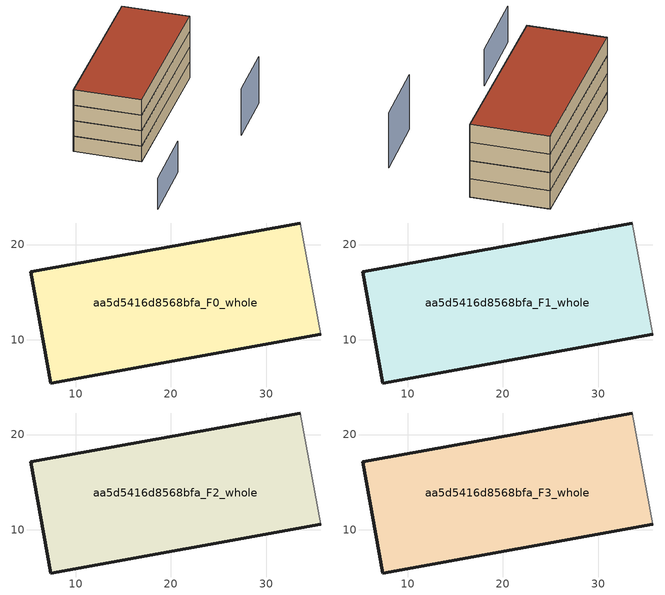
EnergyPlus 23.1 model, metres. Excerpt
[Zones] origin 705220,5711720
aa5d5416d8568bfa_F0_whole
 floor ground (EU_floor_Construction): 35.7,10.58 33.58,22.26 5.31,17.16 7.43,5.49 z0
 wall outside (EU_wall_Construction): 35.7,10.58 7.43,5.49 5.31,17.16 33.58,22.26 z0:3
 wall adiabatic (EU_wall_Construction): 33.58,22.26 35.7,10.58 z0:3
aa5d5416d8568bfa_F1_whole
 floor to aa5d5416d8568bfa_F0_whole (EU_floor_Construction): 35.7,10.58 33.58,22.26 5.31,17.16 7.42,5.49 z3
 wall outside (EU_wall_Construction): 35.7,10.58 7.43,5.49 5.31,17.16 33.58,22.26 z3:6
 wall adiabatic (EU_wall_Construction): 33.58,22.26 35.7,10.58 z3:6
aa5d5416d8568bfa_F2_whole
 floor to aa5d5416d8568bfa_F1_whole (EU_floor_Construction): 35.7,10.58 33.58,22.26 5.31,17.16 7.42,5.49 z6
 wall outside (EU_wall_Construction): 35.7,10.58 7.43,5.49 5.31,17.16 33.58,22.26 z6:9
 wall adiabatic (EU_wall_Construction): 33.58,22.26 35.7,10.58 z6:9
aa5d5416d8568bfa_F3_whole
 floor to aa5d5416d8568bfa_F2_whole (EU_floor_Construction): 35.7,10.58 33.58,22.26 5.31,17.16 7.42,5.49 z9
 wall outside (EU_wall_Construction): 35.7,10.58 7.43,5.49 5.31,17.16 33.58,22.26 z9:12
 wall adiabatic (EU_wall_Construction): 33.58,22.26 35.7,10.58 z9:12
 roof outside (EU_roof_Construction): 33.58,22.26 35.7,10.58 7.43,5.49 5.31,17.16 z12
shading: -5.35,-3.91 6.97,-1.47 z0:6; 22.61,-5.52 33.43,-3.37 z0:9
[Building]
EU S2 Campaign: North Axis=0; Terrain=City; Solar Distribution=FullExterior
[Site:Location]
London: Latitude=51.5; Longitude=-0.5; Time Zone=0; Elevation=25
[SizingPeriod:WeatherFileDays]
AnnualSizingPeriod: Begin Month=1; Begin Day of Month=1; End Month=12; End Day of Month=31; Day of Week for Start Day=Monday; Use Weather File Daylight Saving Period=No; Use Weather File Rain and Snow Indicators=No
[MATERIAL]
EU_InternalMass_Material: Roughness=MediumRough; Thickness=0.1; Conductivity=1; Density=1800; Specific Heat=900; Thermal Absorptance=0.9; Solar Absorptance=0.7; Visible Absorptance=0.7
[MATERIAL:NOMASS] Roughness=MediumRough; Thermal Absorptance=0.9; Solar Absorptance=0.7; Visible Absorptance=0.7
Name | Thermal Resistance
EU_wall_NoMass | 1.04674
EU_roof_NoMass | 4.32442
EU_floor_NoMass | 2.04616
[CONSTRUCTION]
EU_wall_Construction: EU_wall_NoMass
EU_roof_Construction: EU_roof_NoMass
EU_floor_Construction: EU_floor_NoMass
EU_InternalMass_Construction: EU_InternalMass_Material
[ZONE] Type=1; Multiplier=1; Ceiling Height=autocalculate; Volume=1022.69; Floor Area=autocalculate; Part of Total Floor Area=Yes
aa5d5416d8568bfa_F0_whole; aa5d5416d8568bfa_F1_whole; aa5d5416d8568bfa_F2_whole; aa5d5416d8568bfa_F3_whole
[INTERNALMASS] Construction=EU_InternalMass_Construction; Surface Area=340.897
Name | Zone or ZoneList
aa5d5416d8568bfa_F0_whole_EU_InternalMass | aa5d5416d8568bfa_F0_whole
aa5d5416d8568bfa_F1_whole_EU_InternalMass | aa5d5416d8568bfa_F1_whole
aa5d5416d8568bfa_F2_whole_EU_InternalMass | aa5d5416d8568bfa_F2_whole
aa5d5416d8568bfa_F3_whole_EU_InternalMass | aa5d5416d8568bfa_F3_whole
[OTHEREQUIPMENT] Fuel Type=Electricity; Design Level Calculation Method=Watts/Area; Power per Zone Floor Area=1; Fraction Latent=0; Fraction Radiant=0; Fraction Lost=0; Carbon Dioxide Generation Rate=0; EndUse Subcategory=EU_Step8_InternalGains
Name | Zone or ZoneList or Space or SpaceList | Schedule
EU_Step8_InternalGain_aa5d5416d8568bfa_F0_whole_f000 | aa5d5416d8568bfa_F0_whole | EU_Step8_GainSchedule_aa5d5416d8568bfa_F0_whole_f000
EU_Step8_InternalGain_aa5d5416d8568bfa_F1_whole_f000 | aa5d5416d8568bfa_F1_whole | EU_Step8_GainSchedule_aa5d5416d8568bfa_F1_whole_f000
EU_Step8_InternalGain_aa5d5416d8568bfa_F2_whole_f000 | aa5d5416d8568bfa_F2_whole | EU_Step8_GainSchedule_aa5d5416d8568bfa_F2_whole_f000
EU_Step8_InternalGain_aa5d5416d8568bfa_F3_whole_f000 | aa5d5416d8568bfa_F3_whole | EU_Step8_GainSchedule_aa5d5416d8568bfa_F3_whole_f000
[ZONEVENTILATION:DESIGNFLOWRATE] Schedule=EU_AlwaysOn; Design Flow Rate Calculation Method=AirChanges/Hour; Air Changes per Hour=0.488719; Ventilation Type=Natural; Fan Pressure Rise=0; Fan Total Efficiency=1; Constant Term Coefficient=1; Temperature Term Coefficient=0; Velocity Term Coefficient=0; Velocity Squared Term Coefficient=0; Minimum Indoor Temperature=-100; Maximum Indoor Temperature=100; Delta Temperature=-100; Minimum Outdoor Temperature=-100; Maximum Outdoor Temperature=100; Maximum Wind Speed=40
Name | Zone or ZoneList or Space or SpaceList
EU_ConstantAir_aa5d5416d8568bfa_F0_whole | aa5d5416d8568bfa_F0_whole
EU_ConstantAir_aa5d5416d8568bfa_F1_whole | aa5d5416d8568bfa_F1_whole
EU_ConstantAir_aa5d5416d8568bfa_F2_whole | aa5d5416d8568bfa_F2_whole
EU_ConstantAir_aa5d5416d8568bfa_F3_whole | aa5d5416d8568bfa_F3_whole
[HVACTEMPLATE:THERMOSTAT] Constant Heating Setpoint=20; Constant Cooling Setpoint=50
EU_HeatOnly_aa5d5416d8568bfa_F0_whole; EU_HeatOnly_aa5d5416d8568bfa_F1_whole; EU_HeatOnly_aa5d5416d8568bfa_F2_whole; EU_HeatOnly_aa5d5416d8568bfa_F3_whole
[HVACTEMPLATE:ZONE:IDEALLOADSAIRSYSTEM] System Availability Schedule=EU_AlwaysOn; Maximum Heating Supply Air Temperature=50; Minimum Cooling Supply Air Temperature=13; Maximum Heating Supply Air Humidity Ratio=0.0156; Minimum Cooling Supply Air Humidity Ratio=0.0077; Heating Limit=NoLimit; Cooling Limit=NoLimit; Heating Availability Schedule=EU_AlwaysOn; Cooling Availability Schedule=EU_CoolingOff; Dehumidification Control Type=ConstantSensibleHeatRatio; Cooling Sensible Heat Ratio=0.7; Dehumidification Setpoint=60; Humidification Control Type=None; Humidification Setpoint=30; Outdoor Air Method=None; Outdoor Air Flow Rate per Person=0.00944; Outdoor Air Flow Rate per Zone Floor Area=0; Outdoor Air Flow Rate per Zone=0; Demand Controlled Ventilation Type=None; Outdoor Air Economizer Type=NoEconomizer; Heat Recovery Type=None; Sensible Heat Recovery Effectiveness=0.7; Latent Heat Recovery Effectiveness=0.65
Name | Template Thermostat
aa5d5416d8568bfa_F0_whole | EU_HeatOnly_aa5d5416d8568bfa_F0_whole
aa5d5416d8568bfa_F1_whole | EU_HeatOnly_aa5d5416d8568bfa_F1_whole
aa5d5416d8568bfa_F2_whole | EU_HeatOnly_aa5d5416d8568bfa_F2_whole
aa5d5416d8568bfa_F3_whole | EU_HeatOnly_aa5d5416d8568bfa_F3_whole
[SIZING:ZONE] Zone Cooling Design Supply Air Temperature Input Method=SupplyAirTemperature; Zone Cooling Design Supply Air Temperature=13; Zone Heating Design Supply Air Temperature Input Method=SupplyAirTemperature; Zone Heating Design Supply Air Temperature=50; Zone Cooling Design Supply Air Humidity Ratio=0.008; Zone Heating Design Supply Air Humidity Ratio=0.008; Cooling Design Air Flow Method=DesignDay; Cooling Design Air Flow Rate=0; Cooling Minimum Air Flow per Zone Floor Area=0.000762; Cooling Minimum Air Flow=0; Cooling Minimum Air Flow Fraction=0.2; Heating Design Air Flow Method=DesignDay; Heating Design Air Flow Rate=0; Heating Maximum Air Flow per Zone Floor Area=0.002032; Heating Maximum Air Flow=0.141576; Heating Maximum Air Flow Fraction=0.3; Account for Dedicated Outdoor Air System=No; Dedicated Outdoor Air System Control Strategy=NeutralSupplyAir; Dedicated Outdoor Air Low Setpoint Temperature for Design=autosize; Dedicated Outdoor Air High Setpoint Temperature for Design=autosize; Zone Load Sizing Method=Sensible Load Only No Latent Load; Zone Latent Cooling Design Supply Air Humidity Ratio Input Method=HumidityRatioDifference; Zone Cooling Design Supply Air Humidity Ratio Difference=0.005; Zone Latent Heating Design Supply Air Humidity Ratio Input Method=HumidityRatioDifference; Zone Humidification Design Supply Air Humidity Ratio Difference=0.005
aa5d5416d8568bfa_F0_whole; aa5d5416d8568bfa_F1_whole; aa5d5416d8568bfa_F2_whole; aa5d5416d8568bfa_F3_whole
[SCHEDULE:CONSTANT]
Name | Hourly Value
EU_AlwaysOn | 1
EU_CoolingOff | 0
[SCHEDULE:FILE] Column Number=1; Rows to Skip at Top=0; Number of Hours of Data=8760; Column Separator=Comma; Interpolate to Timestep=No; Minutes per Item=60; Adjust Schedule for Daylight Savings=Yes
Name | File
EU_Step8_GainSchedule_aa5d5416d8568bfa_F0_whole_f000 | ../../schedules/aa5d5416d8568bfa/aa5d5416d8568bfa_F0_whole_f000_gain.csv
EU_Step8_GainSchedule_aa5d5416d8568bfa_F1_whole_f000 | ../../schedules/aa5d5416d8568bfa/aa5d5416d8568bfa_F1_whole_f000_gain.csv
EU_Step8_GainSchedule_aa5d5416d8568bfa_F2_whole_f000 | ../../schedules/aa5d5416d8568bfa/aa5d5416d8568bfa_F2_whole_f000_gain.csv
EU_Step8_GainSchedule_aa5d5416d8568bfa_F3_whole_f000 | ../../schedules/aa5d5416d8568bfa/aa5d5416d8568bfa_F3_whole_f000_gain.csv
